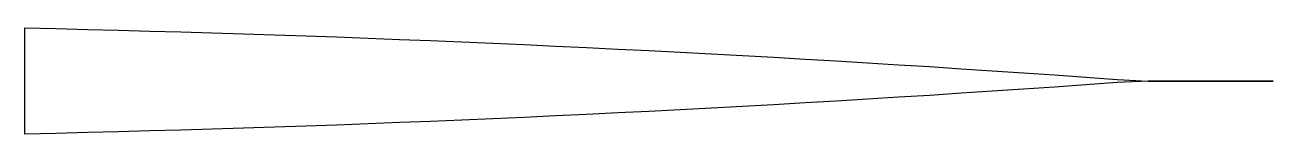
# Model space of a CAD drawing. Header units: metres. Extents: x 105.2 to 165.6, y -2.6 to 2.6.
import ezdxf

# ---------------------------------------------------------------- set-up
doc = ezdxf.new("R2010")
doc.units = ezdxf.units.M

msp = doc.modelspace()

# ---------------------------------------------------------------- linework, layer by layer
msp.add_lwpolyline([(105.248, 2.568), (106.756, 2.534), (108.264, 2.498), (109.772, 2.46), (111.281, 2.419), (112.789, 2.377), (114.297, 2.332), (115.806, 2.285), (117.314, 2.236), (118.822, 2.184), (120.33, 2.131), (121.839, 2.075), (123.347, 2.017), (124.855, 1.957), (126.364, 1.894), (127.872, 1.83), (129.38, 1.763), (130.888, 1.694), (132.397, 1.623), (133.905, 1.549), (135.413, 1.474), (136.922, 1.396), (138.43, 1.316), (139.938, 1.234), (141.446, 1.149), (142.955, 1.063), (144.463, 0.974), (145.971, 0.883), (147.48, 0.79), (148.988, 0.694), (150.496, 0.597), (152.004, 0.497), (153.513, 0.395), (155.021, 0.291), (156.529, 0.184), (158.038, 0.076), (159.546, 0), (161.054, 0), (162.562, 0), (164.071, 0), (165.579, 0), (165.579, 0), (164.071, 0), (162.562, 0), (161.054, 0), (159.546, 0), (158.038, -0.076), (156.529, -0.184), (155.021, -0.291), (153.513, -0.395), (152.004, -0.497), (150.496, -0.597), (148.988, -0.694), (147.48, -0.79), (145.971, -0.883), (144.463, -0.974), (142.955, -1.063), (141.446, -1.149), (139.938, -1.234), (138.43, -1.316), (136.922, -1.396), (135.413, -1.474), (133.905, -1.549), (132.397, -1.623), (130.888, -1.694), (129.38, -1.763), (127.872, -1.83), (126.364, -1.894), (124.855, -1.957), (123.347, -2.017), (121.839, -2.075), (120.33, -2.131), (118.822, -2.184), (117.314, -2.236), (115.806, -2.285), (114.297, -2.332), (112.789, -2.377), (111.281, -2.419), (109.772, -2.46), (108.264, -2.498), (106.756, -2.534), (105.248, -2.568)], close=True)

doc.saveas('drawing.dxf')
